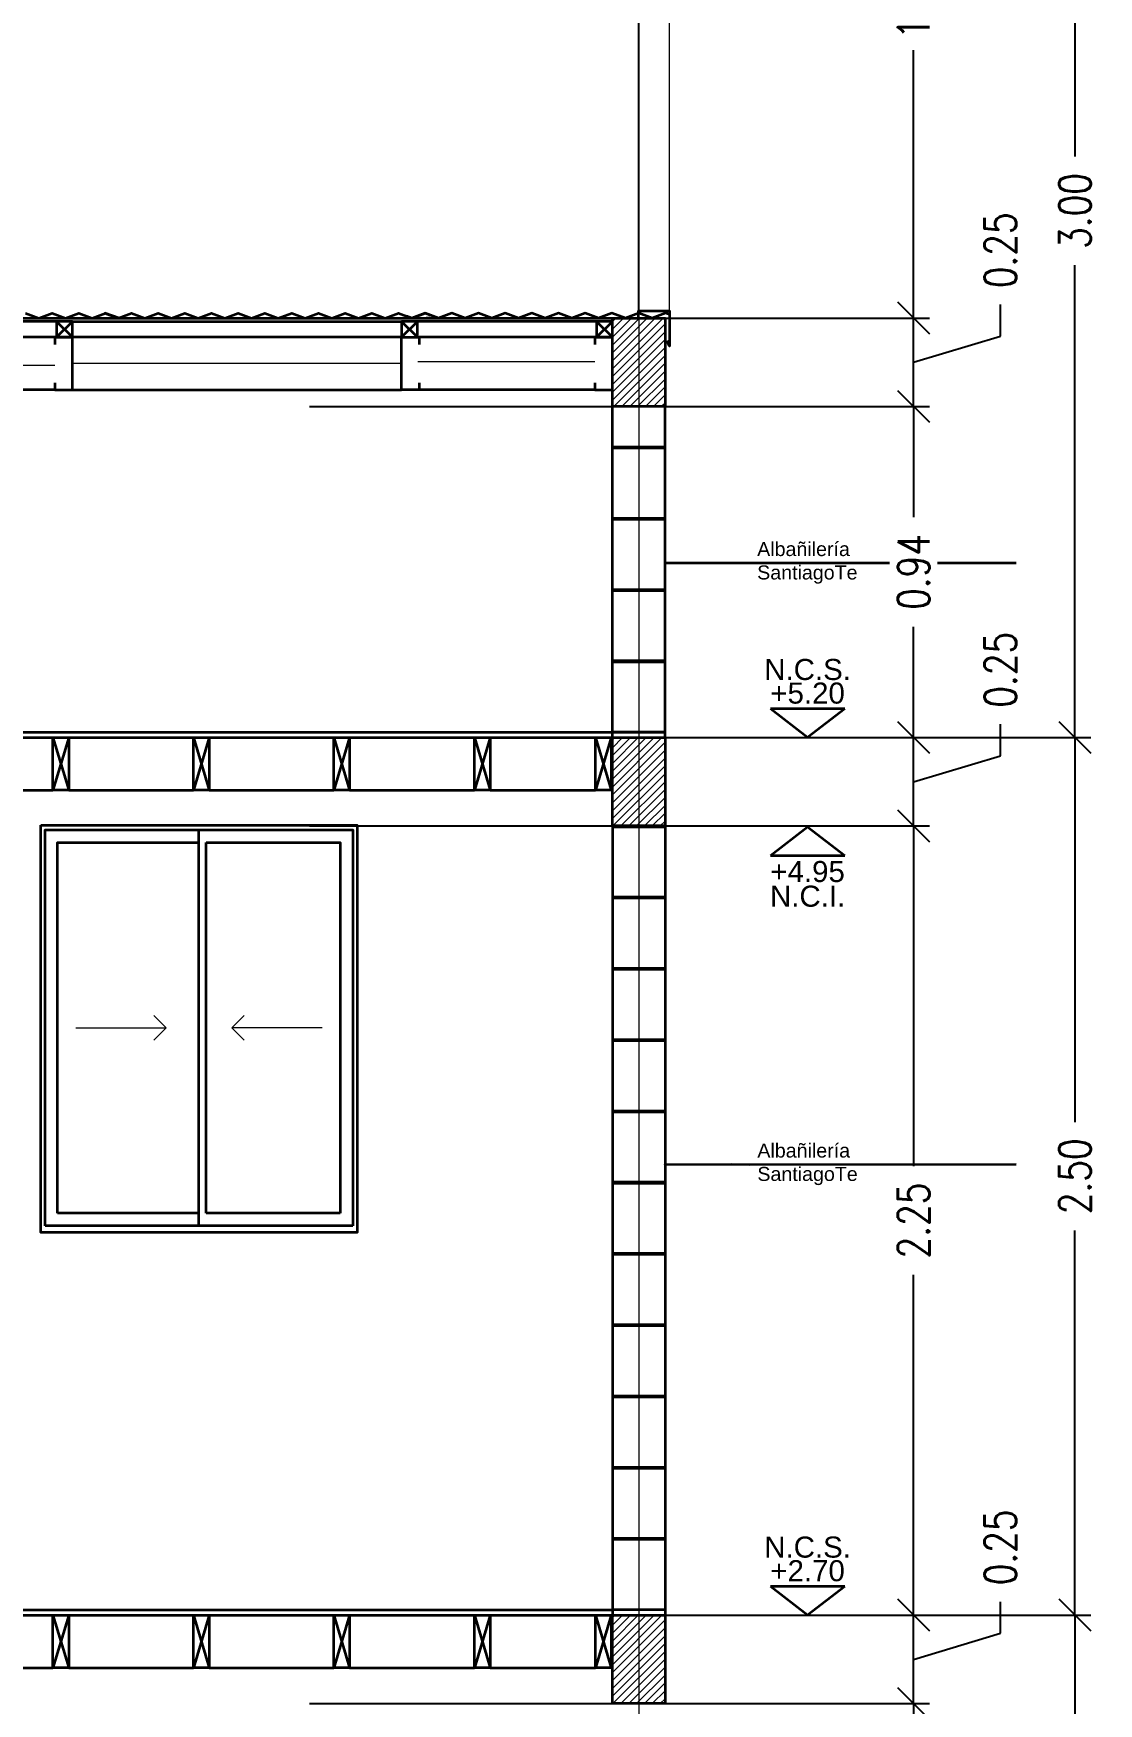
# Model space of a CAD drawing. Header units: metres. Extents: x 45 to 666, y -23 to 325.
# Drawn here: x 162.743 to 165.776, y 93.901 to 98.659 of the extents above; entities that cross this region are included whole.
import ezdxf
from ezdxf.enums import TextEntityAlignment as Align

# ---------------------------------------------------------------- set-up
doc = ezdxf.new("R2010")
doc.units = ezdxf.units.M
doc.header["$LTSCALE"] = 5
doc.header["$MEASUREMENT"] = 0
doc.linetypes.add('HIDDEN', pattern=[0.375, 0.25, -0.125])
doc.layers.get('0').update_dxf_attribs({"color": 30})
doc.layers.get('DEFPOINTS').update_dxf_attribs({"color": 210})
for name, color, linetype, lineweight in [('A-ANNO-DIMS', 3, 'Continuous', 18), ('A-ANNO-NOTE', 7, 'Continuous', 35), ('A-ANNO-SYMB', 3, 'Continuous', 18), ('A-ELEV-MBE1', 7, 'Continuous', 35), ('A-ELEV-PATT', 8, 'Continuous', 18), ('A-FLOR-OVHD', 3, 'HIDDEN', 18), ('A-WALL-BATT', 8, 'BATTING', 18), ('A-WALL-FULL', 7, 'Continuous', 35), ('A-WALL-FULL-EXTR', 7, 'Continuous', 35)]:
    doc.layers.add(name, color=color, linetype=linetype, lineweight=lineweight)
doc.styles.add('E-ARIAL', font='arial.ttf')
doc.styles.add('E-ROMANS', font='romans.shx', dxfattribs={"width": 0.8})
doc.linetypes.add('BATTING', pattern='A,0.0001,-0.1,[134,ltypeshp.shx,S=0.1,R=0,X=-0.1,Y=0],-0.2,[134,ltypeshp.shx,S=0.1,R=180,X=0.1,Y=0],-0.1', length=0.4001)
doc.dimstyles.new('E-0050_TICK_18', dxfattribs={"dimscale": 0.001, "dimtxt": 90, "dimasz": 90, "dimexe": 45, "dimexo": 30, "dimgap": 45, "dimtad": 0, "dimzin": 0, "dimdsep": 46, "dimtxsty": 'E-ROMANS', "dimblk": 'OBLIQUE', "dimcen": 45, "dimclrd": 256, "dimclre": 256, "dimclrt": 256, "dimadec": 0, "dimazin": 0, "dimtfac": 1, "dimtmove": 1, "dimatfit": 3, "dimldrblk": 'OPEN90', "dimfxl": 1, "dimtfill": 1, "dimtolj": 1, "dimtzin": 0, "dimarcsym": 0})
doc.dimstyles.new('E-0200_TICK_12', dxfattribs={"dimscale": 0.001, "dimtxt": 240, "dimasz": 240, "dimexe": 120, "dimexo": 80, "dimgap": 120, "dimtad": 0, "dimzin": 0, "dimdsep": 46, "dimtxsty": 'E-ROMANS', "dimblk": 'OBLIQUE', "dimcen": 120, "dimclrd": 256, "dimclre": 256, "dimclrt": 256, "dimadec": 0, "dimazin": 0, "dimtfac": 1, "dimtmove": 1, "dimatfit": 3, "dimldrblk": 'OPEN90', "dimfxl": 1, "dimtfill": 1, "dimtolj": 1, "dimtzin": 0, "dimlwd": -1, "dimarcsym": 0})

# ---------------------------------------------------------------- blocks, each defined once
blk = doc.blocks.new('TAG-LEVEL-CO')
for points in [[(0.352, 0.272), (-0.352, 0.272)], [(0.352, 0.272), (0, 0), (-0.352, 0.272)]]:
    blk.add_lwpolyline(points)
at = {"style": 'E-ARIAL'}
for tag, p in [('N.P.T.', (0, 0.486)), ('%%P0,00', (0, 0.262))]:
    blk.add_attdef(tag, text='', height=0.2, dxfattribs=at).set_placement(p, align=Align.BOTTOM_CENTER)
blk = doc.blocks.new('_Oblique')
at = {"color": 0, "linetype": 'ByBlock', "lineweight": -2}
blk.add_line((-0.5, -0.5), (0.5, 0.5), dxfattribs=at)
blk = doc.blocks.new('*D156')
at = {"layer": 'A-ANNO-DIMS', "lineweight": -2, "transparency": 16777216}
for p, q in [((165.4964, 94.1012), (165.4964, 94.1912)), ((163.5292, 94.153), (165.2939, 94.153)), ((165.2489, 93.901), (165.2489, 94.153)), ((165.2489, 94.027), (165.4964, 94.1012)), ((163.5292, 93.901), (165.2939, 93.901))]:
    blk.add_line(p, q, dxfattribs=at)
at = {"layer": 'DEFPOINTS', "color": 0, "transparency": 16777216}
for p in [(163.4992, 94.153), (165.2489, 94.153), (163.4992, 93.901)]:
    blk.add_point(p, dxfattribs=at)
at = {"layer": 'A-ANNO-DIMS', "lineweight": -2, "transparency": 16777216, "xscale": 0.09, "yscale": 0.09, "zscale": 0.09}
for p, rotation in [((165.2489, 94.153), 90), ((165.2489, 93.901), 270)]:
    blk.add_blockref('_Oblique', p, dxfattribs=dict(at, rotation=rotation))
at = {"layer": 'A-ANNO-DIMS', "transparency": 16777216, "insert": (165.4964, 94.3459), "char_height": 0.09, "attachment_point": 5, "rotation": 90, "style": 'E-ROMANS', "bg_fill": 3, "box_fill_scale": 1.25, "bg_fill_color": 256, "bg_fill_true_color": 13158600, "bg_fill_transparency": 0}
blk.add_mtext('\\A1;0.25', dxfattribs=at)
blk = doc.blocks.new('_Open90')
at = {"color": 0, "linetype": 'ByBlock', "lineweight": -2}
for p, q in [((0, 0), (-1, 0)), ((-0.5, 0.5), (0, 0)), ((0, 0), (-0.5, -0.5))]:
    blk.add_line(p, q, dxfattribs=at)
blk = doc.blocks.new('*D157')
at = {"layer": 'A-ANNO-DIMS', "lineweight": -2, "transparency": 16777216}
for p, q in [((163.5292, 96.401), (165.2939, 96.401)), ((165.2489, 96.401), (165.2489, 95.4317)), ((165.2489, 94.153), (165.2489, 95.1223)), ((163.5292, 94.153), (165.2939, 94.153))]:
    blk.add_line(p, q, dxfattribs=at)
at = {"layer": 'DEFPOINTS', "color": 0, "transparency": 16777216}
for p in [(163.4992, 96.401), (165.2489, 96.401), (163.4992, 94.153)]:
    blk.add_point(p, dxfattribs=at)
at = {"layer": 'A-ANNO-DIMS', "lineweight": -2, "transparency": 16777216, "xscale": 0.09, "yscale": 0.09, "zscale": 0.09}
for p, rotation in [((165.2489, 96.401), 90), ((165.2489, 94.153), 270)]:
    blk.add_blockref('_Oblique', p, dxfattribs=dict(at, rotation=rotation))
at = {"layer": 'A-ANNO-DIMS', "transparency": 16777216, "insert": (165.2489, 95.277), "char_height": 0.09, "attachment_point": 5, "rotation": 90, "style": 'E-ROMANS', "bg_fill": 3, "box_fill_scale": 1.25, "bg_fill_color": 256, "bg_fill_true_color": 13158600, "bg_fill_transparency": 0}
blk.add_mtext('\\A1;2.25', dxfattribs=at)
blk = doc.blocks.new('*D158')
at = {"layer": 'A-ANNO-DIMS', "lineweight": -2, "transparency": 16777216}
for p, q in [((165.4964, 96.6012), (165.4964, 96.6912)), ((163.5292, 96.653), (165.2939, 96.653)), ((165.2489, 96.401), (165.2489, 96.653)), ((165.2489, 96.527), (165.4964, 96.6012)), ((163.5292, 96.401), (165.2939, 96.401))]:
    blk.add_line(p, q, dxfattribs=at)
at = {"layer": 'DEFPOINTS', "color": 0, "transparency": 16777216}
for p in [(163.4992, 96.653), (165.2489, 96.653), (163.4992, 96.401)]:
    blk.add_point(p, dxfattribs=at)
at = {"layer": 'A-ANNO-DIMS', "lineweight": -2, "transparency": 16777216, "xscale": 0.09, "yscale": 0.09, "zscale": 0.09}
for p, rotation in [((165.2489, 96.653), 90), ((165.2489, 96.401), 270)]:
    blk.add_blockref('_Oblique', p, dxfattribs=dict(at, rotation=rotation))
at = {"layer": 'A-ANNO-DIMS', "transparency": 16777216, "insert": (165.4964, 96.8459), "char_height": 0.09, "attachment_point": 5, "rotation": 90, "style": 'E-ROMANS', "bg_fill": 3, "box_fill_scale": 1.25, "bg_fill_color": 256, "bg_fill_true_color": 13158600, "bg_fill_transparency": 0}
blk.add_mtext('\\A1;0.25', dxfattribs=at)
blk = doc.blocks.new('*D159')
at = {"layer": 'A-ANNO-DIMS', "lineweight": -2, "transparency": 16777216}
for p, q in [((163.5292, 97.596), (165.2939, 97.596)), ((165.2489, 97.596), (165.2489, 97.2809)), ((165.2489, 96.653), (165.2489, 96.9681)), ((163.5292, 96.653), (165.2939, 96.653))]:
    blk.add_line(p, q, dxfattribs=at)
at = {"layer": 'DEFPOINTS', "color": 0, "transparency": 16777216}
for p in [(163.4992, 97.596), (165.2489, 97.596), (163.4992, 96.653)]:
    blk.add_point(p, dxfattribs=at)
at = {"layer": 'A-ANNO-DIMS', "lineweight": -2, "transparency": 16777216, "xscale": 0.09, "yscale": 0.09, "zscale": 0.09}
for p, rotation in [((165.2489, 97.596), 90), ((165.2489, 96.653), 270)]:
    blk.add_blockref('_Oblique', p, dxfattribs=dict(at, rotation=rotation))
at = {"layer": 'A-ANNO-DIMS', "transparency": 16777216, "insert": (165.2489, 97.1245), "char_height": 0.09, "attachment_point": 5, "rotation": 90, "style": 'E-ROMANS', "bg_fill": 3, "box_fill_scale": 1.25, "bg_fill_color": 256, "bg_fill_true_color": 13158600, "bg_fill_transparency": 0}
blk.add_mtext('\\A1;0.94', dxfattribs=at)
blk = doc.blocks.new('*D160')
at = {"layer": 'A-ANNO-DIMS', "lineweight": -2, "transparency": 16777216}
for p, q in [((165.4964, 97.7962), (165.4964, 97.8862)), ((163.5292, 97.848), (165.2939, 97.848)), ((165.2489, 97.596), (165.2489, 97.848)), ((165.2489, 97.722), (165.4964, 97.7962)), ((163.5292, 97.596), (165.2939, 97.596))]:
    blk.add_line(p, q, dxfattribs=at)
at = {"layer": 'DEFPOINTS', "color": 0, "transparency": 16777216}
for p in [(163.4992, 97.848), (165.2489, 97.848), (163.4992, 97.596)]:
    blk.add_point(p, dxfattribs=at)
at = {"layer": 'A-ANNO-DIMS', "lineweight": -2, "transparency": 16777216, "xscale": 0.09, "yscale": 0.09, "zscale": 0.09}
for p, rotation in [((165.2489, 97.848), 90), ((165.2489, 97.596), 270)]:
    blk.add_blockref('_Oblique', p, dxfattribs=dict(at, rotation=rotation))
at = {"layer": 'A-ANNO-DIMS', "transparency": 16777216, "insert": (165.4964, 98.0409), "char_height": 0.09, "attachment_point": 5, "rotation": 90, "style": 'E-ROMANS', "bg_fill": 3, "box_fill_scale": 1.25, "bg_fill_color": 256, "bg_fill_true_color": 13158600, "bg_fill_transparency": 0}
blk.add_mtext('\\A1;0.25', dxfattribs=at)
blk = doc.blocks.new('*D161')
at = {"layer": 'A-ANNO-DIMS', "lineweight": -2, "transparency": 16777216}
for p, q in [((163.5354, 99.653), (165.2939, 99.653)), ((165.2489, 99.653), (165.2489, 98.8898)), ((165.2489, 97.848), (165.2489, 98.6112)), ((163.5292, 97.848), (165.2939, 97.848))]:
    blk.add_line(p, q, dxfattribs=at)
at = {"layer": 'DEFPOINTS', "color": 0, "transparency": 16777216}
for p in [(163.5054, 99.653), (165.2489, 99.653), (163.4992, 97.848)]:
    blk.add_point(p, dxfattribs=at)
at = {"layer": 'A-ANNO-DIMS', "lineweight": -2, "transparency": 16777216, "xscale": 0.09, "yscale": 0.09, "zscale": 0.09}
for p, rotation in [((165.2489, 99.653), 90), ((165.2489, 97.848), 270)]:
    blk.add_blockref('_Oblique', p, dxfattribs=dict(at, rotation=rotation))
at = {"layer": 'A-ANNO-DIMS', "transparency": 16777216, "insert": (165.2489, 98.7505), "char_height": 0.09, "attachment_point": 5, "rotation": 90, "style": 'E-ROMANS', "bg_fill": 3, "box_fill_scale": 1.25, "bg_fill_color": 256, "bg_fill_true_color": 13158600, "bg_fill_transparency": 0}
blk.add_mtext('\\A1;1.81', dxfattribs=at)
blk = doc.blocks.new('*D162')
at = {"layer": 'A-ANNO-DIMS', "lineweight": -2, "transparency": 16777216}
for p, q in [((163.5292, 94.153), (165.7533, 94.153)), ((165.7083, 94.153), (165.7083, 93.0577)), ((165.7083, 91.653), (165.7083, 92.7483)), ((163.5292, 91.653), (165.7533, 91.653))]:
    blk.add_line(p, q, dxfattribs=at)
at = {"layer": 'DEFPOINTS', "color": 0, "transparency": 16777216}
for p in [(163.4992, 94.153), (165.7083, 94.153), (163.4992, 91.653)]:
    blk.add_point(p, dxfattribs=at)
at = {"layer": 'A-ANNO-DIMS', "lineweight": -2, "transparency": 16777216, "xscale": 0.09, "yscale": 0.09, "zscale": 0.09}
for p, rotation in [((165.7083, 94.153), 90), ((165.7083, 91.653), 270)]:
    blk.add_blockref('_Oblique', p, dxfattribs=dict(at, rotation=rotation))
at = {"layer": 'A-ANNO-DIMS', "transparency": 16777216, "insert": (165.7083, 92.903), "char_height": 0.09, "attachment_point": 5, "rotation": 90, "style": 'E-ROMANS', "bg_fill": 3, "box_fill_scale": 1.25, "bg_fill_color": 256, "bg_fill_true_color": 13158600, "bg_fill_transparency": 0}
blk.add_mtext('\\A1;2.50', dxfattribs=at)
blk = doc.blocks.new('*D163')
at = {"layer": 'A-ANNO-DIMS', "lineweight": -2, "transparency": 16777216}
for p, q in [((163.5292, 96.653), (165.7533, 96.653)), ((165.7083, 96.653), (165.7083, 95.5577)), ((165.7083, 94.153), (165.7083, 95.2483)), ((163.5292, 94.153), (165.7533, 94.153))]:
    blk.add_line(p, q, dxfattribs=at)
at = {"layer": 'DEFPOINTS', "color": 0, "transparency": 16777216}
for p in [(163.4992, 96.653), (165.7083, 96.653), (163.4992, 94.153)]:
    blk.add_point(p, dxfattribs=at)
at = {"layer": 'A-ANNO-DIMS', "lineweight": -2, "transparency": 16777216, "xscale": 0.09, "yscale": 0.09, "zscale": 0.09}
for p, rotation in [((165.7083, 96.653), 90), ((165.7083, 94.153), 270)]:
    blk.add_blockref('_Oblique', p, dxfattribs=dict(at, rotation=rotation))
at = {"layer": 'A-ANNO-DIMS', "transparency": 16777216, "insert": (165.7083, 95.403), "char_height": 0.09, "attachment_point": 5, "rotation": 90, "style": 'E-ROMANS', "bg_fill": 3, "box_fill_scale": 1.25, "bg_fill_color": 256, "bg_fill_true_color": 13158600, "bg_fill_transparency": 0}
blk.add_mtext('\\A1;2.50', dxfattribs=at)
blk = doc.blocks.new('*D164')
at = {"layer": 'A-ANNO-DIMS', "lineweight": -2, "transparency": 16777216}
for p, q in [((163.5354, 99.653), (165.7533, 99.653)), ((165.7083, 99.653), (165.7083, 98.3077)), ((165.7083, 96.653), (165.7083, 97.9983)), ((163.5292, 96.653), (165.7533, 96.653))]:
    blk.add_line(p, q, dxfattribs=at)
at = {"layer": 'DEFPOINTS', "color": 0, "transparency": 16777216}
for p in [(163.5054, 99.653), (165.7083, 99.653), (163.4992, 96.653)]:
    blk.add_point(p, dxfattribs=at)
at = {"layer": 'A-ANNO-DIMS', "lineweight": -2, "transparency": 16777216, "xscale": 0.09, "yscale": 0.09, "zscale": 0.09}
for p, rotation in [((165.7083, 99.653), 90), ((165.7083, 96.653), 270)]:
    blk.add_blockref('_Oblique', p, dxfattribs=dict(at, rotation=rotation))
at = {"layer": 'A-ANNO-DIMS', "transparency": 16777216, "insert": (165.7083, 98.153), "char_height": 0.09, "attachment_point": 5, "rotation": 90, "style": 'E-ROMANS', "bg_fill": 3, "box_fill_scale": 1.25, "bg_fill_color": 256, "bg_fill_true_color": 13158600, "bg_fill_transparency": 0}
blk.add_mtext('\\A1;3.00', dxfattribs=at)
blk = doc.blocks.new('*D165')
at = {"layer": 'A-ANNO-DIMS', "lineweight": -2, "transparency": 16777216}
for p, q in [((163.5292, 93.901), (165.2939, 93.901)), ((165.2489, 93.901), (165.2489, 92.9317)), ((165.2489, 91.653), (165.2489, 92.6223)), ((163.5292, 91.653), (165.2939, 91.653))]:
    blk.add_line(p, q, dxfattribs=at)
at = {"layer": 'DEFPOINTS', "color": 0, "transparency": 16777216}
for p in [(163.4992, 93.901), (163.4992, 91.653), (165.2489, 91.653)]:
    blk.add_point(p, dxfattribs=at)
at = {"layer": 'A-ANNO-DIMS', "lineweight": -2, "transparency": 16777216, "xscale": 0.09, "yscale": 0.09, "zscale": 0.09}
for p, rotation in [((165.2489, 93.901), 90), ((165.2489, 91.653), 270)]:
    blk.add_blockref('_Oblique', p, dxfattribs=dict(at, rotation=rotation))
at = {"layer": 'A-ANNO-DIMS', "transparency": 16777216, "insert": (165.2489, 92.777), "char_height": 0.09, "attachment_point": 5, "rotation": 90, "style": 'E-ROMANS', "bg_fill": 3, "box_fill_scale": 1.25, "bg_fill_color": 256, "bg_fill_true_color": 13158600, "bg_fill_transparency": 0}
blk.add_mtext('\\A1;2.25', dxfattribs=at)

msp = doc.modelspace()

# ---------------------------------------------------------------- hatches: boundary and pattern name
at = {"layer": 'A-ELEV-PATT'}
h = msp.add_hatch(dxfattribs=at)
h.set_pattern_fill('LINE', color=256, scale=0.005, angle=405, style=0)
h.set_pattern_definition([(45, (37.604135, 25.314215), (-0.0112253202, 0.0112253202), [])])
h.paths.add_polyline_path([(164.3915, 97.596), (164.4665, 97.596), (164.4665, 97.848), (164.3915, 97.848)])
h.paths.add_polyline_path([(164.4665, 97.596), (164.5415, 97.596), (164.5415, 97.848), (164.4665, 97.848)])
h = msp.add_hatch(dxfattribs=at)
h.set_pattern_fill('LINE', color=256, scale=0.005, angle=405, style=0)
h.set_pattern_definition([(45, (37.604135, 24.167215), (-0.0112253202, 0.0112253202), [])])
h.paths.add_polyline_path([(164.5415, 96.653), (164.4665, 96.653), (164.4665, 96.401), (164.5415, 96.401)])
h.paths.add_polyline_path([(164.4665, 96.653), (164.3915, 96.653), (164.3915, 96.401), (164.4665, 96.401)])
h = msp.add_hatch(dxfattribs=at)
h.set_pattern_fill('LINE', color=256, scale=0.005, angle=405, style=0)
h.set_pattern_definition([(45, (37.604135, 21.667215), (-0.0112253202, 0.0112253202), [])])
h.paths.add_polyline_path([(164.4665, 94.153), (164.3915, 94.153), (164.3915, 93.901), (164.4665, 93.901)])
h.paths.add_polyline_path([(164.5415, 94.153), (164.4665, 94.153), (164.4665, 93.901), (164.5415, 93.901)])

# ---------------------------------------------------------------- linework, layer by layer
at = {"layer": 'A-ANNO-SYMB', "ltscale": 2}
msp.add_lwpolyline([(164.4665, 100.8557), (164.4665, 89.4143)], dxfattribs=at)
at = {"layer": 'A-ELEV-MBE1'}
for p, q in [((162.809, 97.838), (160.0845, 97.838)), ((162.854, 97.838), (163.7915, 97.838)), ((164.3465, 97.838), (163.8365, 97.838)), ((162.804, 97.793), (162.1407, 97.793)), ((163.7915, 97.793), (162.854, 97.793)), ((164.3415, 97.793), (163.8415, 97.793)), ((162.804, 97.643), (162.1654, 97.643)), ((162.854, 97.643), (163.7915, 97.643)), ((164.3415, 97.643), (163.8415, 97.643)), ((162.4435, 96.503), (162.7985, 96.503)), ((162.8435, 96.503), (163.1985, 96.503)), ((163.2435, 96.503), (163.5985, 96.503)), ((163.6435, 96.503), (163.9985, 96.503)), ((164.0435, 96.503), (164.3432, 96.503)), ((163.2145, 95.262), (163.2145, 96.39)), ((163.2345, 95.2976), (163.2345, 96.3544)), ((163.6525, 95.262), (162.7765, 95.262)), ((163.2145, 95.2976), (162.8121, 95.2976)), ((163.6169, 95.2976), (163.2345, 95.2976)), ((162.4435, 94.003), (162.7985, 94.003)), ((162.8435, 94.003), (163.1985, 94.003)), ((163.2435, 94.003), (163.5985, 94.003)), ((163.6435, 94.003), (163.9985, 94.003)), ((164.0435, 94.003), (164.3432, 94.003))]:
    msp.add_line(p, q, dxfattribs=at)
for points in [[(160.0415, 97.848), (163.7915, 97.848)], [(162.854, 97.793), (162.809, 97.838)], [(162.809, 97.793), (162.854, 97.838)], [(163.7915, 97.848), (164.3915, 97.848)], [(163.8365, 97.793), (163.7915, 97.838)], [(163.7915, 97.793), (163.8365, 97.838)], [(164.3915, 97.793), (164.3465, 97.838)], [(164.3465, 97.793), (164.3915, 97.838)], [(162.7645, 96.403), (163.6645, 96.403), (163.6645, 95.243), (162.7645, 95.243), (162.7645, 96.403)], [(162.7765, 95.262), (162.7765, 96.39), (163.6525, 96.39), (163.6525, 95.262)], [(162.8121, 95.2976), (162.8121, 96.3544), (163.2145, 96.3544)], [(163.2345, 96.3544), (163.6169, 96.3544), (163.6169, 95.2976)]]:
    msp.add_lwpolyline(points, dxfattribs=at)
at = {"layer": 'A-FLOR-OVHD'}
for points in [[(164.4655, 97.868), (164.4655, 99.653)], [(164.5544, 97.868), (164.5544, 99.653)], [(162.8636, 95.826), (163.1215, 95.826)], [(163.0862, 95.8613), (163.1215, 95.826), (163.0862, 95.7906)], [(163.3429, 95.8613), (163.3076, 95.826), (163.3429, 95.7906)], [(163.5655, 95.826), (163.3076, 95.826)]]:
    msp.add_lwpolyline(points, dxfattribs=at)
at = {"layer": 'A-WALL-BATT', "ltscale": 0.018}
for p, q in [((162.804, 97.713), (162.1653, 97.713)), ((163.7915, 97.718), (162.854, 97.718)), ((164.3414, 97.723), (163.8374, 97.723))]:
    msp.add_line(p, q, dxfattribs=at)
at = {"layer": 'A-WALL-FULL'}
for points in [[(164.4655, 97.848), (164.4655, 97.868), (164.5544, 97.868), (164.5544, 97.768), (164.5471, 97.7828)], [(164.5415, 97.596), (164.3915, 97.596), (164.3915, 97.848), (164.5415, 97.848), (164.5415, 97.596)], [(164.5415, 96.401), (164.3915, 96.401), (164.3915, 96.653), (164.5415, 96.653), (164.5415, 96.401)], [(164.5415, 93.901), (164.3915, 93.901), (164.3915, 94.153), (164.5415, 94.153), (164.5415, 93.901)]]:
    msp.add_lwpolyline(points, dxfattribs=at)
at = {"layer": 'A-WALL-FULL-EXTR'}
for p, q in [((163.8715, 97.848), (163.8615, 97.848)), ((164.3915, 96.653), (164.3915, 97.596)), ((164.5415, 96.653), (164.5415, 97.596)), ((164.5415, 97.48), (164.3915, 97.48)), ((164.5415, 97.477), (164.3915, 97.477)), ((164.5415, 97.277), (164.3915, 97.277)), ((164.5415, 97.274), (164.3915, 97.274)), ((164.5415, 97.074), (164.3915, 97.074)), ((164.5415, 97.071), (164.3915, 97.071)), ((164.5415, 96.871), (164.3915, 96.871)), ((164.5415, 96.868), (164.3915, 96.868)), ((160.0415, 96.668), (164.3915, 96.668)), ((160.0415, 96.653), (164.3915, 96.653)), ((164.5415, 96.668), (164.3915, 96.668)), ((164.3915, 96.668), (164.5415, 96.668)), ((164.3915, 96.401), (164.3915, 94.153)), ((164.5415, 96.398), (164.3915, 96.398)), ((164.5415, 96.401), (164.5415, 94.153)), ((164.5415, 96.198), (164.3915, 96.198)), ((164.5415, 96.195), (164.3915, 96.195)), ((164.5415, 95.995), (164.3915, 95.995)), ((164.5415, 95.992), (164.3915, 95.992)), ((164.5415, 95.792), (164.3915, 95.792)), ((164.5415, 95.789), (164.3915, 95.789)), ((164.5415, 95.589), (164.3915, 95.589)), ((164.5415, 95.586), (164.3915, 95.586)), ((164.5415, 95.386), (164.3915, 95.386)), ((164.5415, 95.383), (164.3915, 95.383)), ((164.5415, 95.183), (164.3915, 95.183)), ((164.5415, 95.18), (164.3915, 95.18)), ((164.5415, 94.98), (164.3915, 94.98)), ((164.5415, 94.977), (164.3915, 94.977)), ((164.5415, 94.777), (164.3915, 94.777)), ((164.5415, 94.774), (164.3915, 94.774)), ((164.5415, 94.574), (164.3915, 94.574)), ((164.5415, 94.571), (164.3915, 94.571)), ((164.5415, 94.371), (164.3915, 94.371)), ((164.5415, 94.368), (164.3915, 94.368)), ((160.0415, 94.168), (164.3915, 94.168)), ((164.5415, 94.168), (164.3915, 94.168)), ((161.5985, 94.153), (164.3915, 94.153))]:
    msp.add_line(p, q, dxfattribs=at)
for points in [[(162.7208, 97.862), (162.7588, 97.848), (162.7968, 97.862), (162.8348, 97.848), (162.8728, 97.862), (162.9108, 97.848), (162.9488, 97.862), (162.9868, 97.848), (162.9464, 97.862), (162.9844, 97.848), (163.0224, 97.862), (163.0604, 97.848), (163.0984, 97.862), (163.1364, 97.848), (163.1744, 97.862), (163.2124, 97.848), (163.2504, 97.862), (163.2884, 97.848), (163.3264, 97.862), (163.3644, 97.848), (163.4024, 97.862), (163.4404, 97.848), (163.4784, 97.862), (163.5164, 97.848), (163.5544, 97.862), (163.5924, 97.848), (163.6304, 97.862), (163.6684, 97.848), (163.7064, 97.862), (163.7444, 97.848), (163.7824, 97.862), (163.8204, 97.848), (163.8584, 97.862), (163.8933, 97.8491)], [(162.809, 97.793), (162.854, 97.793), (162.854, 97.838), (162.809, 97.838), (162.809, 97.793)], [(163.7915, 97.793), (163.8365, 97.793), (163.8365, 97.838), (163.7915, 97.838), (163.7915, 97.793)], [(164.5544, 97.8576), (164.5424, 97.862), (164.5044, 97.848), (164.4664, 97.862), (164.4284, 97.848), (164.3904, 97.862), (164.3524, 97.848), (164.3144, 97.862), (164.2764, 97.848), (164.2384, 97.862), (164.2004, 97.848), (164.1624, 97.862), (164.1244, 97.848), (164.0864, 97.862), (164.0484, 97.848), (164.0104, 97.862), (163.9724, 97.848), (163.9344, 97.862), (163.8964, 97.848), (163.8584, 97.862), (163.8204, 97.848), (163.8052, 97.8536)], [(164.3465, 97.793), (164.3915, 97.793), (164.3915, 97.838), (164.3465, 97.838), (164.3465, 97.793)], [(162.804, 97.663), (162.804, 97.643), (162.854, 97.643), (162.854, 97.793), (162.804, 97.793), (162.804, 97.773)], [(163.8415, 97.663), (163.8415, 97.643), (163.7915, 97.643), (163.7915, 97.793), (163.8415, 97.793), (163.8415, 97.773)], [(164.3415, 97.663), (164.3415, 97.643), (164.3915, 97.643), (164.3915, 97.793), (164.3415, 97.793), (164.3415, 97.773)], [(162.8435, 96.653), (162.7985, 96.503)], [(162.7985, 96.653), (162.8435, 96.503)], [(163.2435, 96.653), (163.1985, 96.503)], [(163.1985, 96.653), (163.2435, 96.503)], [(163.6435, 96.653), (163.5985, 96.503)], [(163.5985, 96.653), (163.6435, 96.503)], [(164.0435, 96.653), (163.9985, 96.503)], [(163.9985, 96.653), (164.0435, 96.503)], [(164.3882, 96.653), (164.3432, 96.503)], [(164.3432, 96.653), (164.3882, 96.503)], [(162.8435, 94.153), (162.7985, 94.003)], [(162.7985, 94.153), (162.8435, 94.003)], [(163.2435, 94.153), (163.1985, 94.003)], [(163.1985, 94.153), (163.2435, 94.003)], [(163.6435, 94.153), (163.5985, 94.003)], [(163.5985, 94.153), (163.6435, 94.003)], [(164.0435, 94.153), (163.9985, 94.003)], [(163.9985, 94.153), (164.0435, 94.003)], [(164.3882, 94.153), (164.3432, 94.003)], [(164.3432, 94.153), (164.3882, 94.003)]]:
    msp.add_lwpolyline(points, dxfattribs=at)
for points in [[(162.7985, 96.653), (162.8435, 96.653), (162.8435, 96.503), (162.7985, 96.503)], [(163.1985, 96.653), (163.2435, 96.653), (163.2435, 96.503), (163.1985, 96.503)], [(163.5985, 96.653), (163.6435, 96.653), (163.6435, 96.503), (163.5985, 96.503)], [(163.9985, 96.653), (164.0435, 96.653), (164.0435, 96.503), (163.9985, 96.503)], [(164.3432, 96.653), (164.3882, 96.653), (164.3882, 96.503), (164.3432, 96.503)], [(162.7985, 94.153), (162.8435, 94.153), (162.8435, 94.003), (162.7985, 94.003)], [(163.1985, 94.153), (163.2435, 94.153), (163.2435, 94.003), (163.1985, 94.003)], [(163.5985, 94.153), (163.6435, 94.153), (163.6435, 94.003), (163.5985, 94.003)], [(163.9985, 94.153), (164.0435, 94.153), (164.0435, 94.003), (163.9985, 94.003)], [(164.3432, 94.153), (164.3882, 94.153), (164.3882, 94.003), (164.3432, 94.003)]]:
    msp.add_lwpolyline(points, close=True, dxfattribs=at)

# ---------------------------------------------------------------- block references
at = {"layer": 'A-ANNO-NOTE', "xscale": 0.3000000000000114, "yscale": 0.3000000000000114, "zscale": 0.3000000000000114}
for p, values in [((164.9473, 96.653), {'%%P0,00': '+5.20', 'N.P.T.': 'N.C.S.'}), ((164.9473, 94.153), {'%%P0,00': '+2.70', 'N.P.T.': 'N.C.S.'})]:
    msp.add_blockref('TAG-LEVEL-CO', p, dxfattribs=at).add_auto_attribs(values)
at = {"layer": 'A-ANNO-NOTE'}
ref = msp.add_blockref('TAG-LEVEL-CO', (164.9473, 96.398), dxfattribs=dict(at, xscale=-0.3000000000000114, yscale=0.3000000000000114, zscale=0.3, rotation=180))
ref.add_attrib('%%P0,00', '+4.95', dxfattribs={"layer": '0', "height": 0.06, "rotation": 360, "style": 'E-ARIAL'}).set_placement((164.9473, 96.2233), align=Align.BOTTOM_CENTER)
ref.add_attrib('N.P.T.', 'N.C.I.', dxfattribs={"layer": '0', "height": 0.06, "rotation": 360, "style": 'E-ARIAL'}).set_placement((164.9473, 96.153), align=Align.BOTTOM_CENTER)

# ---------------------------------------------------------------- texts
at = {"layer": 'A-ANNO-NOTE', "char_height": 0.04, "attachment_point": 4, "style": 'E-ARIAL'}
for insert in [(164.8037, 97.1505), (164.8043, 95.4371)]:
    msp.add_mtext('Albañilería \\PSantiagoTe ', dxfattribs=dict(at, insert=insert))

# ---------------------------------------------------------------- leaders
at = {"layer": 'A-ANNO-NOTE'}
for points in [[(164.5415, 97.1504), (164.7304, 97.1505), (164.7815, 97.1505)], [(164.5415, 95.4371), (164.7304, 95.4372), (164.7815, 95.4371)]]:
    msp.add_leader(points, dimstyle='E-0200_TICK_12', override={"dimasz": 0.2, "dimtad": 0, "dimldrblk": 'Open90'}, dxfattribs=at)

# ---------------------------------------------------------------- next in the draw order: dimensions: what is measured, and where the dimension line sits
at = {"layer": 'A-ANNO-DIMS'}
dim = msp.add_linear_dim(base=(165.2489, 94.153), p1=(163.4992, 93.901), p2=(163.4992, 94.153), angle=270, dimstyle='E-0050_TICK_18', dxfattribs=at)
dim.commit()
dim.dimension.update_dxf_attribs({"geometry": '*D156', "text_midpoint": (165.4964, 94.2362)})

# ---------------------------------------------------------------- next in the draw order: dimensions: what is measured, and where the dimension line sits
dim = msp.add_linear_dim(base=(165.2489, 96.401), p1=(163.4992, 94.153), p2=(163.4992, 96.401), angle=270, dimstyle='E-0050_TICK_18', dxfattribs=at)
dim.commit()
dim.dimension.update_dxf_attribs({"geometry": '*D157', "text_midpoint": (165.2489, 95.277)})

# ---------------------------------------------------------------- next in the draw order: dimensions: what is measured, and where the dimension line sits
dim = msp.add_linear_dim(base=(165.2489, 96.653), p1=(163.4992, 96.401), p2=(163.4992, 96.653), angle=270, dimstyle='E-0050_TICK_18', dxfattribs=at)
dim.commit()
dim.dimension.update_dxf_attribs({"geometry": '*D158', "text_midpoint": (165.4964, 96.7362)})
dim = msp.add_aligned_dim(p1=(163.4992, 91.653), p2=(163.4992, 94.153), distance=-2.209, dimstyle='E-0050_TICK_18', dxfattribs=at)
dim.commit()
dim.dimension.update_dxf_attribs({"geometry": '*D162', "text_midpoint": (165.7083, 92.903)})

# ---------------------------------------------------------------- next in the draw order: dimensions: what is measured, and where the dimension line sits
for base, p1, p2, angle, picture, middle in [((165.2489, 97.596), (163.4992, 96.653), (163.4992, 97.596), 270, '*D159', (165.2489, 97.1245)), ((165.2489, 91.653), (163.4992, 93.901), (163.4992, 91.653), 90, '*D165', (165.2489, 92.777))]:
    dim = msp.add_linear_dim(base=base, p1=p1, p2=p2, angle=angle, dimstyle='E-0050_TICK_18', dxfattribs=at)
    dim.commit()
    dim.dimension.update_dxf_attribs({"geometry": picture, "text_midpoint": middle})

# ---------------------------------------------------------------- next in the draw order: dimensions: what is measured, and where the dimension line sits
for base, p1, p2, picture, middle in [((165.2489, 97.848), (163.4992, 97.596), (163.4992, 97.848), '*D160', (165.4964, 97.9312)), ((165.7083, 96.653), (163.4992, 94.153), (163.4992, 96.653), '*D163', (165.7083, 95.403))]:
    dim = msp.add_linear_dim(base=base, p1=p1, p2=p2, angle=270, dimstyle='E-0050_TICK_18', dxfattribs=at)
    dim.commit()
    dim.dimension.update_dxf_attribs({"geometry": picture, "text_midpoint": middle})

# ---------------------------------------------------------------- next in the draw order: dimensions: what is measured, and where the dimension line sits
dim = msp.add_linear_dim(base=(165.2489322363, 99.6529832205), p1=(163.4992269066, 97.8479832205), p2=(163.5053991057, 99.6529832205), angle=270, dimstyle='E-0050_TICK_18', dxfattribs=at)
dim.commit()
dim.dimension.update_dxf_attribs({"geometry": '*D161', "text_midpoint": (165.2489322363, 98.7504832205)})

# ---------------------------------------------------------------- next in the draw order: dimensions: what is measured, and where the dimension line sits
dim = msp.add_linear_dim(base=(165.7083, 99.653), p1=(163.4992, 96.653), p2=(163.5054, 99.653), angle=270, dimstyle='E-0050_TICK_18', dxfattribs=at)
dim.commit()
dim.dimension.update_dxf_attribs({"geometry": '*D164', "text_midpoint": (165.7083, 98.153)})

doc.saveas('drawing.dxf')
